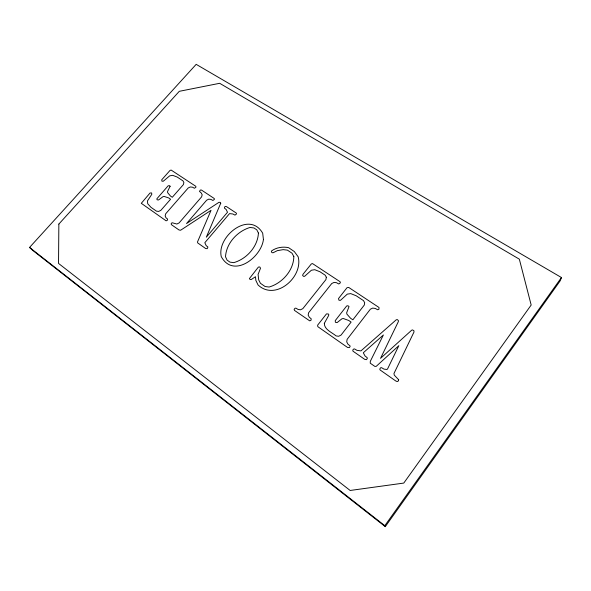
<?xml version="1.0" encoding="UTF-8"?>
<svg xmlns="http://www.w3.org/2000/svg" width="591" height="591" viewBox="0 0 591 591"><rect width="100%" height="100%" fill="white"/><g stroke="black" fill="none" stroke-linecap="round" stroke-linejoin="round"><path stroke-width="0.89" d="M561.45 277.534L560.261 280.703L385.28 526.655L32.756 250.421L29.55 247.43L196.175 64.345L561.45 277.534L384.815 525.68L385.28 526.655M29.55 247.43L384.815 525.68M58.856 224.063L58.539 263.431L350.153 490.471L403.779 483.076L531.176 305.03L519.341 259.176L219.682 83.301L179.28 91.317L58.856 224.063M324.326 323.329C324.215 329.638 332.053 332.43 336.087 335.917L338.658 336.272L341.059 335.075L351.106 322.095L348.69 320.455L343.341 318.534L341.982 318.756L337.121 322.583L335.385 322.294L335.245 320.625L346.651 305.998L347.959 305.739L349.037 306.544L346.651 312.794L346.902 314.116L350.559 318.246L352.871 319.812L364.3 305.045L364.669 302.695L363.472 300.605L356.225 295.796L350.744 293.609L347.294 294.126L340.505 300.317L338.953 300.25L338.503 298.566L347.035 287.691L348.734 287.455L379.008 307.483L378.957 309.241L377.664 309.773L375.263 308.428L372.677 308.096L370.335 309.226L347.116 339.352L346.732 341.879L347.892 344.117L349.983 345.809L350.101 346.592L349.288 347.648L347.523 347.442L317.81 326.66L317.611 325.183L326.446 313.924L328.286 313.954L328.81 314.656L328.618 315.579L324.326 323.329M398.681 379.762L398.393 380.914L397.255 381.587L395.778 380.988L380.176 370.025L379.747 369.153L380.604 367.779L381.527 367.654L384.01 369.124L386.81 369.464L387.511 369.043L398.836 345.669L376.179 366.376L374.82 366.383L370.247 363.192L370.306 361.345L383.382 334.979L363.302 352.775L364.994 355.915L367.159 357.658L367.314 358.471L366.464 359.653L364.817 359.417L352.982 351.172L352.768 350.079L353.64 349.052L354.585 348.941L356.964 350.337L360.953 350.891L396.243 319.783L397.344 319.605L398.467 320.699L398.334 321.659L380.53 358.353L411.757 330.133L412.562 329.918L413.951 330.797L413.988 332.031L393.961 373.512L394.293 375.137L398.681 379.762M293.838 256.59C293.616 270.479 282.158 283.288 269.09 287.041L265.071 286.517L260.439 283.296L258.688 279.839L258.09 274.409L260.483 268.299L259.981 267.169L259.146 266.896L258.289 267.198L249.387 278.597L250.141 279.521L251.234 279.558L255.475 276.721L255.837 280.385L258.038 284.943C275.421 301.454 303.449 277.12 298.167 256.797L294.303 251.53L288.615 247.688C282.801 246.417 276.492 247.444 271.601 250.902L271.372 251.759L272.045 252.675L273.086 252.756L277.349 250.643L283.163 249.646L287.374 250.126L292.028 253.214L293.838 256.59M170.119 186.246L167.534 191.543L167.645 192.651L170.437 196.02L172.291 197.283L183.373 184.614L183.882 182.634L183.033 180.905L177.211 177.049L172.683 175.335L169.669 175.859L163.301 181.223L161.971 181.201L161.727 179.804L169.994 170.452L171.124 170.053L195.798 186.298L195.953 187.207L194.439 188.256L192.496 187.184L190.302 186.97L188.197 187.975L165.702 213.779L165.162 215.9L165.968 217.747L167.622 219.106L167.29 220.347L166.13 220.835L141.293 203.311L150.062 192.991L151.643 192.969L151.791 194.328L147.462 200.925L147.713 203.718L150.971 207.33L156.519 211.186L158.698 211.415L160.855 210.352L170.577 199.241L168.649 197.919L164.209 196.448L163.02 196.663L158.521 199.987L157.058 199.795L156.874 198.775L168.11 185.847L169.262 185.596L170.119 186.246M258.422 233.046C257.787 246.639 246.639 258.976 233.77 262.64L229.973 262.138L227.062 260.114L225.518 256.76C226.235 243.293 237.353 231.251 250.015 227.461L253.967 227.963L256.834 229.862L258.422 233.046M220.746 203.171L206.325 237.183L227.505 212.258L226.183 209.51L224.44 208.128L224.639 206.931L225.444 206.429L226.538 206.636L236.341 213.115L236.496 214.001L234.989 215.131L232.95 214.001L229.53 213.602L204.818 242.716L206.17 245.605L207.936 247.053L207.219 248.685L205.668 248.538L197.734 242.931L197.483 241.985L211.039 210.307L180.617 230.239L179.043 229.995L171.383 224.654L171.154 223.73L172.025 222.726L176.872 224.033L179.066 222.955L201.597 196.877L202.181 194.764L201.243 192.969L199.485 191.395L200.349 190.036L201.442 190.036L214.267 198.517L214.393 199.403L212.886 200.467L210.935 199.396L208.704 199.167L206.621 200.223L186.534 223.546L218.929 202.344L220.044 202.336L220.746 203.171M326.321 277.223L325.929 279.587L302.851 308.628L300.494 309.802L298.1 309.455L295.892 308.147L295.057 308.251L294.119 309.329L294.495 310.415L309.714 320.854L310.977 320.322L311.243 318.83L309.285 317.219L308.162 315.121L308.635 312.72L331.736 283.532L334.026 282.424L336.478 282.697L338.776 283.983L340.386 282.816L340.128 281.767L312.506 263.571L311.309 263.955L303.02 274.254L302.607 275.48L303.538 276.352L304.646 276.3L311.398 270.227L314.752 269.703L320.034 271.794L325.198 275.214L326.321 277.223M263.431 239.429C261.355 257.484 233.297 278.782 221.27 256.649C216.572 236.659 249.372 210.012 262.692 233.209L263.431 239.429"/></g></svg>
